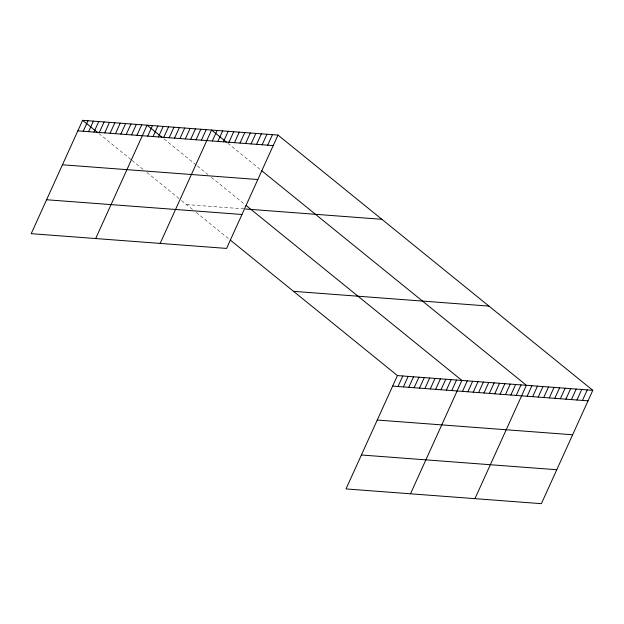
<?xml version="1.0" encoding="UTF-8"?>
<svg xmlns="http://www.w3.org/2000/svg" width="624" height="624" viewBox="0 0 624 624"><rect width="100%" height="100%" fill="white"/><g stroke="black" fill="none" stroke-linecap="round" stroke-linejoin="round"><path stroke-width="0.47" stroke-dasharray="3.12 2.34" d="M186.506 204.563L244.709 208.954M227.822 143.239L260.333 169.595M164.057 138.949L196.56 165.305M197.27 165.883L207.87 174.478M211.403 177.341L244.616 204.274M98.873 133.513L131.383 159.869M132.085 160.446L144.105 170.18M146.929 172.474L180.141 199.407M181.561 200.554L192.761 209.633M196.232 212.456L229.593 239.499"/><path stroke-width="0.94" d="M277.992 135.073L82.618 120.331L31.2 233.68L226.574 248.422L277.992 135.073L592.8 390.32L541.382 503.669L346.008 488.927L397.426 375.578L592.8 390.32M83.218 131.258L87.992 120.736M88.592 131.664L93.366 121.142M93.967 132.07L98.74 121.547M99.333 132.475L104.107 121.953M104.707 132.881L109.481 122.359M110.081 133.286L114.855 122.764M115.456 133.692L120.229 123.17M120.83 134.098L125.603 123.575M126.204 134.503L130.978 123.981M131.57 134.909L136.344 124.387M136.945 135.314L141.718 124.792M95.675 238.547L147.092 125.198L161.936 137.233M147.693 136.126L152.467 125.603M153.067 136.531L157.841 126.009M158.441 136.937L163.215 126.415M163.808 137.342L168.581 126.82M169.182 137.748L173.956 127.226M174.556 138.146L179.33 127.631M179.93 138.551L184.704 128.037M185.305 138.957L190.078 128.443M190.679 139.363L195.452 128.84M196.045 139.768L200.819 129.246M201.419 140.174L206.193 129.652M160.15 243.407L211.567 130.057L226.411 142.093M212.332 141.001L217.105 130.478M217.87 141.414L222.635 130.892M223.4 141.835L228.173 131.313M228.938 142.249L233.711 131.734M234.476 142.67L239.249 132.148M240.006 143.083L244.78 132.569M245.544 143.504L250.318 132.982M251.082 143.926L255.856 133.403M256.612 144.339L261.386 133.817M262.15 144.76L266.924 134.238M267.688 145.174L272.462 134.651M398.026 386.506L402.792 375.983M403.393 386.911L408.166 376.389M408.767 387.317L413.54 376.795M414.141 387.722L418.915 377.2M419.515 388.128L424.289 377.606M424.889 388.534L429.663 378.011M430.264 388.939L435.029 378.417M435.63 389.345L440.404 378.823M441.004 389.75L445.778 379.228M446.378 390.156L451.152 379.634M451.753 390.562L456.526 380.039M410.483 493.795L461.9 380.445L246.028 205.413M462.501 391.365L467.267 380.851M467.867 391.771L472.641 381.256M473.242 392.176L478.015 381.654M478.616 392.582L483.389 382.06M483.99 392.987L488.764 382.465M489.364 393.393L494.138 382.871M494.738 393.799L499.504 383.276M500.105 394.204L504.878 383.682M505.479 394.61L510.253 384.088M510.853 395.015L515.627 384.493M516.227 395.421L521.001 384.899M474.95 498.654L526.375 385.304L261.745 170.742M527.132 396.248L531.905 385.726M532.67 396.661L537.443 386.139M538.208 397.082L542.981 386.56M543.738 397.496L548.512 386.974M549.276 397.917L554.05 387.395M554.814 398.33L559.588 387.808M560.352 398.752L565.118 388.229M565.882 399.165L570.656 388.643M571.42 399.586L576.194 389.064M576.958 400L581.732 389.485M582.488 400.421L587.262 389.899M77.844 130.853L273.226 145.595M62.455 164.791L257.829 179.525M245.606 209.024L381.88 219.305M46.589 199.75L241.972 214.484M293.537 291.346L488.912 306.088M392.652 386.1L588.026 400.842M377.255 420.03L572.637 434.772M361.397 454.997L556.772 469.732M82.618 120.331L97.461 132.366M230.287 240.068L397.426 375.578"/></g></svg>
